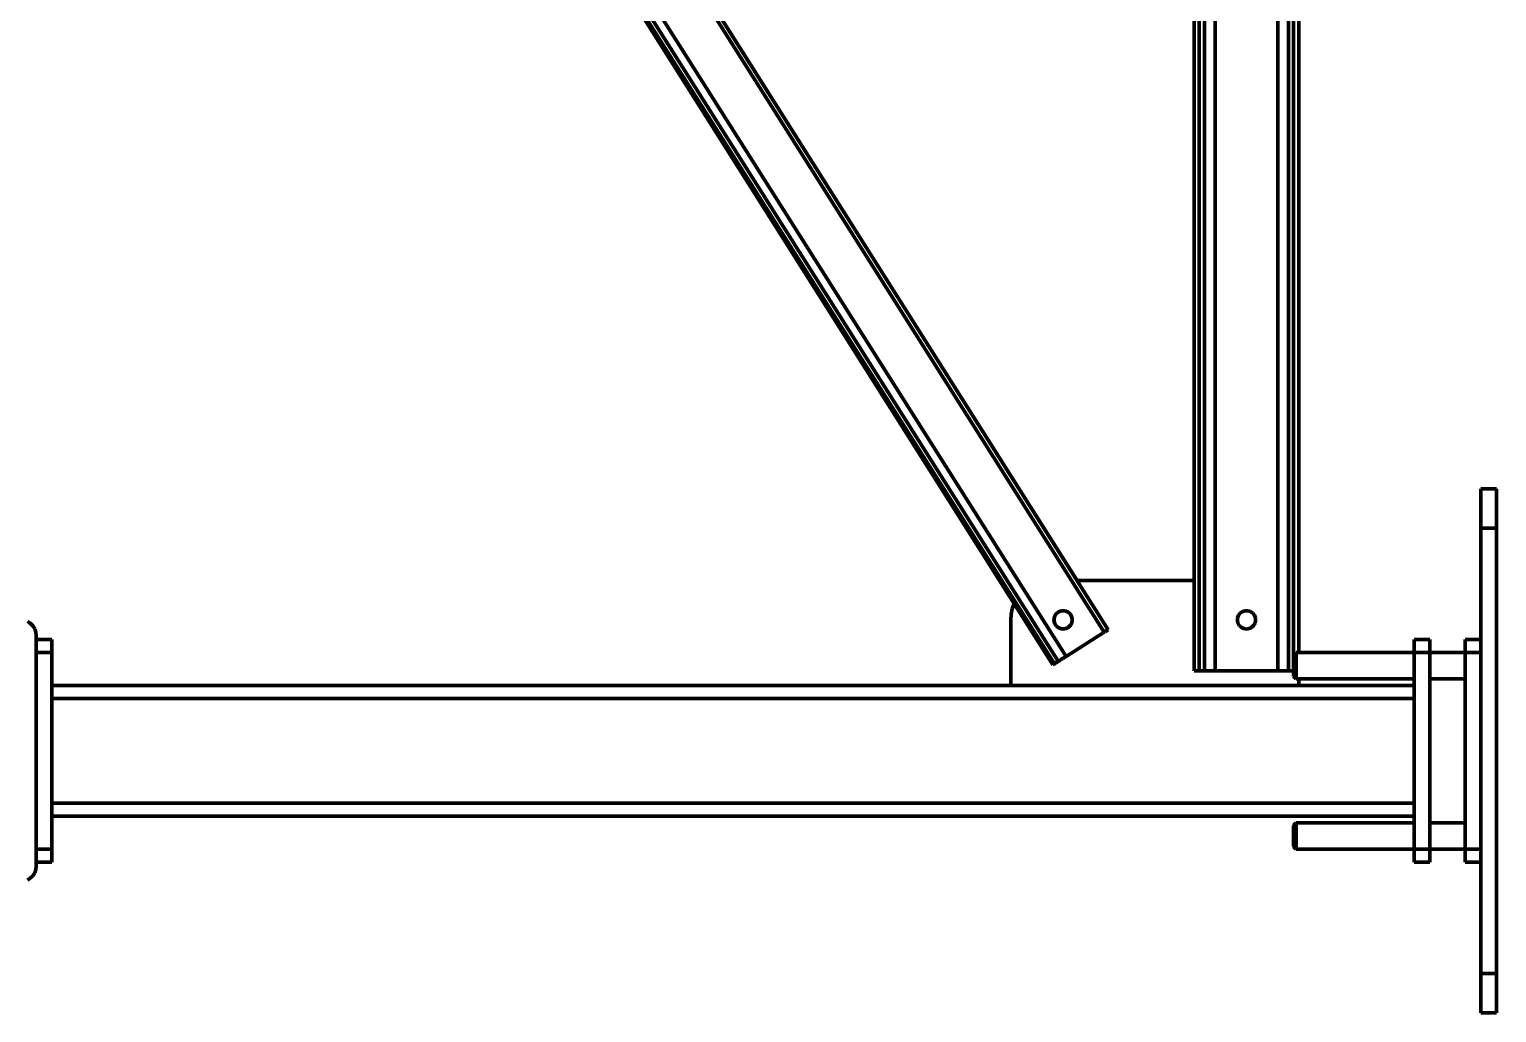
# Model space of a CAD drawing. Header units: millimetres. Extents: x 0 to 594, y 0 to 420.
# Drawn here: x 161.75 to 184.16, y 277.38 to 292.4 of the extents above; entities that cross this region are included whole.
import ezdxf

# ---------------------------------------------------------------- set-up
doc = ezdxf.new("R2010")
doc.units = ezdxf.units.MM

msp = doc.modelspace()

# ---------------------------------------------------------------- linework, layer by layer
at = {"color": 1, "lineweight": 70}
for p, q in [((179.536, 282.6), (179.536, 325.16)), ((179.616, 325.16), (179.616, 282.6)), ((179.696, 282.6), (179.696, 325.16)), ((179.856, 282.6), (179.856, 325.16)), ((180.816, 282.6), (180.816, 325.16)), ((180.976, 282.6), (180.976, 325.16)), ((181.056, 282.84), (181.056, 324.92)), ((181.136, 282.88), (181.136, 324.88)), ((178.164, 283.192), (163.096, 307.028)), ((178.223, 283.229), (163.155, 307.066)), ((177.378, 282.695), (162.309, 306.531)), ((162.335, 306.548), (177.404, 282.711)), ((177.463, 282.749), (162.394, 306.585)), ((177.581, 282.823), (162.512, 306.66)), ((163.61, 306.345), (177.749, 283.98)), ((183.916, 285.38), (184.156, 285.38)), ((184.156, 285.38), (183.916, 285.38)), ((183.916, 285.377), (183.916, 285.38)), ((183.916, 285.38), (184.156, 285.38)), ((184.156, 285.38), (183.916, 285.38)), ((183.916, 285.365), (183.916, 285.377)), ((183.916, 285.347), (183.916, 285.365)), ((183.916, 285.321), (183.916, 285.347)), ((183.916, 285.289), (183.916, 285.321)), ((183.916, 285.25), (183.916, 285.289)), ((183.916, 285.205), (183.916, 285.25)), ((184.156, 285.38), (184.156, 285.377)), ((184.156, 285.377), (184.156, 285.365)), ((184.156, 285.365), (184.156, 285.347)), ((184.156, 285.347), (184.156, 285.321)), ((184.156, 285.321), (184.156, 285.289)), ((184.156, 285.289), (184.156, 285.25)), ((184.156, 285.25), (184.156, 285.205)), ((183.916, 285.155), (183.916, 285.205)), ((183.916, 285.1), (183.916, 285.155)), ((183.916, 285.041), (183.916, 285.1)), ((183.916, 284.979), (183.916, 285.041)), ((184.156, 285.205), (184.156, 285.155)), ((184.156, 285.155), (184.156, 285.1)), ((184.156, 285.1), (184.156, 285.041)), ((184.156, 285.041), (184.156, 284.979)), ((183.916, 284.914), (183.916, 284.979)), ((183.916, 284.848), (183.916, 284.914)), ((183.916, 284.78), (183.916, 284.848)), ((183.916, 277.98), (183.916, 284.78)), ((184.156, 284.78), (183.916, 284.78)), ((184.156, 284.979), (184.156, 284.914)), ((184.156, 284.914), (184.156, 284.848)), ((184.156, 284.848), (184.156, 284.78)), ((184.156, 277.98), (184.156, 284.78)), ((179.536, 283.98), (177.749, 283.98)), ((177.749, 283.98), (179.536, 283.98)), ((176.742, 283.465), (176.736, 283.38)), ((176.76, 283.547), (176.742, 283.465)), ((176.789, 283.627), (176.76, 283.547)), ((177.409, 283.439), (177.398, 283.4)), ((177.412, 283.446), (177.399, 283.406)), ((177.431, 283.472), (177.409, 283.439)), ((177.437, 283.479), (177.412, 283.446)), ((177.461, 283.498), (177.431, 283.472)), ((177.471, 283.504), (177.437, 283.479)), ((177.497, 283.515), (177.461, 283.498)), ((177.51, 283.518), (177.471, 283.504)), ((177.536, 283.52), (177.497, 283.515)), ((177.552, 283.52), (177.51, 283.518)), ((177.576, 283.515), (177.536, 283.52)), ((177.592, 283.509), (177.552, 283.52)), ((177.612, 283.498), (177.576, 283.515)), ((177.627, 283.487), (177.592, 283.509)), ((177.642, 283.472), (177.612, 283.498)), ((177.655, 283.455), (177.627, 283.487)), ((177.664, 283.439), (177.642, 283.472)), ((177.672, 283.417), (177.655, 283.455)), ((177.675, 283.4), (177.664, 283.439)), ((180.215, 283.45), (180.2, 283.412)), ((180.241, 283.483), (180.215, 283.45)), ((180.276, 283.507), (180.241, 283.483)), ((180.316, 283.519), (180.276, 283.507)), ((180.357, 283.519), (180.316, 283.519)), ((180.397, 283.507), (180.357, 283.519)), ((180.432, 283.483), (180.397, 283.507)), ((180.458, 283.45), (180.432, 283.483)), ((180.473, 283.412), (180.458, 283.45)), ((161.721, 283.357), (161.766, 283.328)), ((161.766, 283.328), (161.804, 283.29)), ((161.804, 283.29), (161.833, 283.245)), ((161.833, 283.245), (161.85, 283.194)), ((176.736, 283.38), (176.736, 282.38)), ((176.736, 282.38), (176.736, 283.38)), ((177.399, 283.406), (177.397, 283.364)), ((177.397, 283.364), (177.408, 283.324)), ((177.398, 283.4), (177.398, 283.361)), ((177.398, 283.361), (177.409, 283.322)), ((177.408, 283.324), (177.431, 283.289)), ((177.409, 283.322), (177.431, 283.289)), ((177.431, 283.289), (177.461, 283.263)), ((177.431, 283.289), (177.462, 283.262)), ((177.461, 283.263), (177.497, 283.246)), ((177.462, 283.262), (177.501, 283.245)), ((177.497, 283.246), (177.536, 283.24)), ((177.501, 283.245), (177.542, 283.241)), ((177.536, 283.24), (177.576, 283.246)), ((177.542, 283.241), (177.583, 283.248)), ((177.576, 283.246), (177.612, 283.263)), ((177.583, 283.248), (177.62, 283.268)), ((177.612, 283.263), (177.642, 283.289)), ((177.62, 283.268), (177.649, 283.298)), ((177.642, 283.289), (177.664, 283.322)), ((177.649, 283.298), (177.669, 283.335)), ((177.664, 283.322), (177.675, 283.361)), ((177.669, 283.335), (177.676, 283.376)), ((177.676, 283.376), (177.672, 283.417)), ((177.675, 283.361), (177.675, 283.4)), ((178.177, 283.2), (178.184, 283.204)), ((178.184, 283.204), (178.19, 283.208)), ((178.19, 283.208), (178.196, 283.212)), ((178.196, 283.212), (178.201, 283.215)), ((178.201, 283.215), (178.206, 283.219)), ((178.206, 283.219), (178.211, 283.221)), ((178.211, 283.221), (178.214, 283.224)), ((178.214, 283.224), (178.218, 283.226)), ((178.218, 283.226), (178.22, 283.227)), ((178.22, 283.227), (178.222, 283.229)), ((178.222, 283.229), (178.223, 283.229)), ((178.223, 283.229), (178.223, 283.229)), ((180.2, 283.412), (180.197, 283.37)), ((180.197, 283.37), (180.206, 283.329)), ((180.206, 283.329), (180.227, 283.293)), ((180.227, 283.293), (180.258, 283.265)), ((180.258, 283.265), (180.295, 283.247)), ((180.295, 283.247), (180.336, 283.24)), ((180.336, 283.24), (180.378, 283.247)), ((180.378, 283.247), (180.415, 283.265)), ((180.415, 283.265), (180.446, 283.293)), ((180.446, 283.293), (180.467, 283.329)), ((180.467, 283.329), (180.476, 283.37)), ((180.476, 283.37), (180.473, 283.412)), ((161.85, 283.194), (161.856, 283.14)), ((161.856, 283.14), (161.856, 279.62)), ((161.856, 283.08), (162.096, 283.08)), ((162.096, 283.08), (161.856, 283.08)), ((162.096, 283.08), (162.096, 283.079)), ((162.096, 283.079), (162.096, 283.075)), ((162.096, 283.075), (162.096, 283.069)), ((162.096, 283.069), (162.096, 283.061)), ((162.096, 283.061), (162.096, 283.05)), ((162.096, 283.05), (162.096, 283.037)), ((162.096, 283.037), (162.096, 283.022)), ((162.096, 283.022), (162.096, 283.005)), ((162.096, 283.005), (162.096, 282.987)), ((162.096, 282.987), (162.096, 282.967)), ((177.581, 282.823), (178.164, 283.192)), ((178.164, 283.192), (178.171, 283.196)), ((178.171, 283.196), (178.177, 283.2)), ((183.136, 283.08), (182.896, 283.08)), ((182.896, 283.08), (183.136, 283.08)), ((182.896, 283.079), (182.896, 283.08)), ((182.896, 283.08), (183.136, 283.08)), ((183.136, 283.08), (182.896, 283.08)), ((182.896, 283.075), (182.896, 283.079)), ((182.896, 283.069), (182.896, 283.075)), ((182.896, 283.061), (182.896, 283.069)), ((182.896, 283.05), (182.896, 283.061)), ((182.896, 283.037), (182.896, 283.05)), ((182.896, 283.022), (182.896, 283.037)), ((182.896, 283.005), (182.896, 283.022)), ((182.896, 282.987), (182.896, 283.005)), ((182.896, 282.967), (182.896, 282.987)), ((183.136, 283.08), (183.136, 283.079)), ((183.136, 283.079), (183.136, 283.075)), ((183.136, 283.075), (183.136, 283.069)), ((183.136, 283.069), (183.136, 283.061)), ((183.136, 283.061), (183.136, 283.05)), ((183.136, 283.05), (183.136, 283.037)), ((183.136, 283.037), (183.136, 283.022)), ((183.136, 283.022), (183.136, 283.005)), ((183.136, 283.005), (183.136, 282.987)), ((183.136, 282.987), (183.136, 282.967)), ((183.676, 283.08), (183.916, 283.08)), ((183.676, 283.079), (183.676, 283.08)), ((183.676, 283.08), (183.916, 283.08)), ((183.916, 283.08), (183.676, 283.08)), ((183.676, 283.075), (183.676, 283.079)), ((183.676, 283.069), (183.676, 283.075)), ((183.676, 283.061), (183.676, 283.069)), ((183.676, 283.05), (183.676, 283.061)), ((183.676, 283.037), (183.676, 283.05)), ((183.676, 283.022), (183.676, 283.037)), ((183.676, 283.005), (183.676, 283.022)), ((183.676, 282.987), (183.676, 283.005)), ((183.676, 282.967), (183.676, 282.987)), ((162.096, 282.88), (161.856, 282.88)), ((162.096, 282.967), (162.096, 282.947)), ((162.096, 282.947), (162.096, 282.925)), ((162.096, 282.925), (162.096, 282.903)), ((162.096, 282.903), (162.096, 282.88)), ((162.096, 282.88), (162.096, 279.88)), ((177.469, 282.753), (177.474, 282.756)), ((177.474, 282.756), (177.481, 282.76)), ((177.481, 282.76), (177.488, 282.765)), ((177.488, 282.765), (177.497, 282.77)), ((177.497, 282.77), (177.507, 282.777)), ((177.507, 282.777), (177.518, 282.784)), ((177.518, 282.784), (177.53, 282.791)), ((177.53, 282.791), (177.542, 282.799)), ((177.542, 282.799), (177.555, 282.807)), ((177.555, 282.807), (177.568, 282.815)), ((177.568, 282.815), (177.581, 282.823)), ((181.056, 282.84), (181.096, 282.88)), ((181.056, 282.836), (181.056, 282.84)), ((181.056, 282.825), (181.056, 282.836)), ((181.056, 282.806), (181.056, 282.825)), ((181.056, 282.78), (181.056, 282.806)), ((181.056, 282.75), (181.056, 282.78)), ((181.096, 282.88), (181.096, 282.879)), ((182.896, 282.88), (181.096, 282.88)), ((181.096, 282.879), (181.096, 282.875)), ((181.096, 282.875), (181.096, 282.869)), ((181.096, 282.869), (181.096, 282.861)), ((181.096, 282.861), (181.096, 282.85)), ((181.096, 282.85), (181.096, 282.837)), ((181.096, 282.837), (181.096, 282.822)), ((181.096, 282.822), (181.096, 282.805)), ((181.096, 282.805), (181.096, 282.787)), ((181.096, 282.787), (181.096, 282.767)), ((181.096, 282.767), (181.096, 282.747)), ((182.896, 282.947), (182.896, 282.967)), ((182.896, 282.925), (182.896, 282.947)), ((182.896, 282.903), (182.896, 282.925)), ((182.896, 282.88), (182.896, 282.903)), ((182.896, 279.88), (182.896, 282.88)), ((183.136, 282.88), (182.896, 282.88)), ((183.136, 282.967), (183.136, 282.947)), ((183.136, 282.947), (183.136, 282.925)), ((183.136, 282.925), (183.136, 282.903)), ((183.136, 282.903), (183.136, 282.88)), ((183.136, 279.88), (183.136, 282.88)), ((183.676, 282.88), (183.136, 282.88)), ((183.676, 282.947), (183.676, 282.967)), ((183.676, 282.925), (183.676, 282.947)), ((183.676, 282.903), (183.676, 282.925)), ((183.676, 282.88), (183.676, 282.903)), ((183.676, 279.88), (183.676, 282.88)), ((183.916, 282.88), (183.676, 282.88)), ((177.378, 282.695), (177.404, 282.711)), ((177.404, 282.711), (177.41, 282.715)), ((177.41, 282.715), (177.417, 282.719)), ((177.417, 282.719), (177.423, 282.723)), ((177.423, 282.723), (177.429, 282.727)), ((177.429, 282.727), (177.435, 282.731)), ((177.435, 282.731), (177.44, 282.734)), ((177.44, 282.734), (177.445, 282.738)), ((177.445, 282.738), (177.45, 282.74)), ((177.45, 282.74), (177.454, 282.743)), ((177.454, 282.743), (177.457, 282.745)), ((177.457, 282.745), (177.459, 282.746)), ((177.459, 282.746), (177.461, 282.748)), ((177.461, 282.748), (177.462, 282.748)), ((177.462, 282.748), (177.463, 282.749)), ((177.463, 282.749), (177.466, 282.75)), ((177.463, 282.749), (177.463, 282.749)), ((177.466, 282.75), (177.469, 282.753)), ((179.536, 282.6), (179.616, 282.6)), ((179.616, 282.6), (179.625, 282.6)), ((179.625, 282.6), (179.634, 282.6)), ((179.634, 282.6), (179.643, 282.6)), ((179.643, 282.6), (179.651, 282.6)), ((179.651, 282.6), (179.659, 282.6)), ((179.659, 282.6), (179.666, 282.6)), ((179.666, 282.6), (179.673, 282.6)), ((179.673, 282.6), (179.679, 282.6)), ((179.679, 282.6), (179.684, 282.6)), ((179.684, 282.6), (179.688, 282.6)), ((179.688, 282.6), (179.692, 282.6)), ((179.692, 282.6), (179.694, 282.6)), ((179.694, 282.6), (179.696, 282.6)), ((179.696, 282.6), (179.696, 282.6)), ((179.696, 282.6), (179.697, 282.6)), ((179.697, 282.6), (179.7, 282.6)), ((179.7, 282.6), (179.705, 282.6)), ((179.705, 282.6), (179.712, 282.6)), ((179.712, 282.6), (179.721, 282.6)), ((179.721, 282.6), (179.731, 282.6)), ((179.731, 282.6), (179.743, 282.6)), ((179.743, 282.6), (179.757, 282.6)), ((179.757, 282.6), (179.771, 282.6)), ((179.771, 282.6), (179.787, 282.6)), ((179.787, 282.6), (179.804, 282.6)), ((179.804, 282.6), (179.821, 282.6)), ((179.821, 282.6), (179.838, 282.6)), ((179.838, 282.6), (179.856, 282.6)), ((179.856, 282.6), (180.816, 282.6)), ((180.816, 282.6), (180.834, 282.6)), ((180.834, 282.6), (180.852, 282.6)), ((180.852, 282.6), (180.869, 282.6)), ((180.869, 282.6), (180.886, 282.6)), ((180.886, 282.6), (180.902, 282.6)), ((180.902, 282.6), (180.916, 282.6)), ((180.916, 282.6), (180.93, 282.6)), ((180.93, 282.6), (180.942, 282.6)), ((180.942, 282.6), (180.952, 282.6)), ((180.952, 282.6), (180.961, 282.6)), ((180.961, 282.6), (180.967, 282.6)), ((180.967, 282.6), (180.972, 282.6)), ((180.972, 282.6), (180.975, 282.6)), ((180.975, 282.6), (180.976, 282.6)), ((180.976, 282.6), (180.977, 282.6)), ((180.977, 282.6), (180.978, 282.6)), ((180.978, 282.6), (180.981, 282.6)), ((180.981, 282.6), (180.984, 282.6)), ((180.984, 282.6), (180.989, 282.6)), ((180.989, 282.6), (180.994, 282.6)), ((180.994, 282.6), (181, 282.6)), ((181, 282.6), (181.007, 282.6)), ((181.007, 282.6), (181.014, 282.6)), ((181.014, 282.6), (181.022, 282.6)), ((181.022, 282.6), (181.03, 282.6)), ((181.03, 282.6), (181.039, 282.6)), ((181.039, 282.6), (181.047, 282.6)), ((181.047, 282.6), (181.056, 282.6)), ((181.056, 282.716), (181.056, 282.75)), ((181.056, 282.68), (181.056, 282.716)), ((181.056, 282.645), (181.056, 282.68)), ((181.056, 282.611), (181.056, 282.645)), ((181.056, 282.581), (181.056, 282.611)), ((181.056, 282.555), (181.056, 282.581)), ((181.056, 282.536), (181.056, 282.555)), ((181.056, 282.524), (181.056, 282.536)), ((181.096, 282.747), (181.096, 282.725)), ((181.096, 282.725), (181.096, 282.703)), ((181.096, 282.703), (181.096, 282.68)), ((181.096, 282.68), (181.096, 282.658)), ((181.096, 282.658), (181.096, 282.636)), ((181.096, 282.636), (181.096, 282.614)), ((181.096, 282.614), (181.096, 282.594)), ((181.096, 282.594), (181.096, 282.574)), ((181.096, 282.574), (181.096, 282.556)), ((181.096, 282.556), (181.096, 282.539)), ((181.096, 282.539), (181.096, 282.524)), ((182.896, 282.38), (162.096, 282.38)), ((162.096, 282.38), (176.736, 282.38)), ((176.736, 282.38), (181.136, 282.38)), ((181.056, 282.52), (181.056, 282.524)), ((181.056, 282.52), (181.096, 282.48)), ((181.096, 282.524), (181.096, 282.511)), ((181.096, 282.511), (181.096, 282.5)), ((181.096, 282.5), (181.096, 282.492)), ((181.096, 282.492), (181.096, 282.485)), ((181.096, 282.485), (181.096, 282.482)), ((181.096, 282.482), (181.096, 282.48)), ((182.896, 282.48), (181.096, 282.48)), ((181.136, 282.38), (181.136, 282.48)), ((181.136, 282.38), (182.896, 282.38)), ((183.676, 282.48), (183.136, 282.48)), ((162.096, 282.18), (182.896, 282.18)), ((182.896, 280.58), (162.096, 280.58)), ((182.896, 280.38), (162.096, 280.38)), ((181.056, 280.24), (181.096, 280.28)), ((181.056, 280.24), (181.096, 280.28)), ((181.056, 280.236), (181.056, 280.24)), ((181.056, 280.225), (181.056, 280.236)), ((181.056, 280.206), (181.056, 280.225)), ((181.056, 280.18), (181.056, 280.206)), ((181.056, 280.15), (181.056, 280.18)), ((181.056, 280.116), (181.056, 280.15)), ((181.056, 280.08), (181.056, 280.116)), ((181.056, 280.045), (181.056, 280.08)), ((181.096, 280.28), (181.096, 280.275)), ((182.896, 280.28), (181.096, 280.28)), ((182.896, 280.28), (181.096, 280.28)), ((181.096, 280.275), (181.096, 280.261)), ((181.096, 280.261), (181.096, 280.237)), ((181.096, 280.237), (181.096, 280.205)), ((181.096, 280.205), (181.096, 280.167)), ((181.096, 280.167), (181.096, 280.125)), ((181.096, 280.125), (181.096, 280.08)), ((181.096, 280.08), (181.096, 280.036)), ((183.676, 280.28), (183.136, 280.28)), ((183.676, 280.28), (183.136, 280.28)), ((161.856, 279.88), (162.096, 279.88)), ((162.096, 279.88), (162.096, 279.858)), ((162.096, 279.858), (162.096, 279.836)), ((181.056, 280.011), (181.056, 280.045)), ((181.056, 279.981), (181.056, 280.011)), ((181.056, 279.955), (181.056, 279.981)), ((181.056, 279.936), (181.056, 279.955)), ((181.056, 279.924), (181.056, 279.936)), ((181.056, 279.92), (181.056, 279.924)), ((181.056, 279.92), (181.096, 279.88)), ((181.096, 280.036), (181.096, 279.994)), ((181.096, 279.994), (181.096, 279.956)), ((181.096, 279.956), (181.096, 279.924)), ((181.096, 279.924), (181.096, 279.9)), ((181.096, 279.9), (181.096, 279.885)), ((181.096, 279.885), (181.096, 279.88)), ((181.096, 279.88), (182.896, 279.88)), ((182.896, 279.88), (181.096, 279.88)), ((182.896, 279.858), (182.896, 279.88)), ((182.896, 279.88), (183.136, 279.88)), ((182.896, 279.836), (182.896, 279.858)), ((183.136, 279.88), (183.136, 279.858)), ((183.136, 279.88), (183.676, 279.88)), ((183.676, 279.88), (183.136, 279.88)), ((183.136, 279.858), (183.136, 279.836)), ((183.676, 279.858), (183.676, 279.88)), ((183.676, 279.88), (183.916, 279.88)), ((183.676, 279.836), (183.676, 279.858)), ((161.856, 279.62), (161.85, 279.567)), ((162.096, 279.68), (161.856, 279.68)), ((161.856, 279.68), (162.096, 279.68)), ((161.856, 279.68), (162.096, 279.68)), ((162.096, 279.68), (161.856, 279.68)), ((162.096, 279.836), (162.096, 279.814)), ((162.096, 279.814), (162.096, 279.794)), ((162.096, 279.794), (162.096, 279.774)), ((162.096, 279.774), (162.096, 279.756)), ((162.096, 279.756), (162.096, 279.739)), ((162.096, 279.739), (162.096, 279.724)), ((162.096, 279.724), (162.096, 279.711)), ((162.096, 279.711), (162.096, 279.7)), ((162.096, 279.7), (162.096, 279.692)), ((162.096, 279.692), (162.096, 279.685)), ((162.096, 279.685), (162.096, 279.682)), ((162.096, 279.682), (162.096, 279.68)), ((182.896, 279.814), (182.896, 279.836)), ((182.896, 279.794), (182.896, 279.814)), ((182.896, 279.774), (182.896, 279.794)), ((182.896, 279.756), (182.896, 279.774)), ((182.896, 279.739), (182.896, 279.756)), ((182.896, 279.724), (182.896, 279.739)), ((182.896, 279.711), (182.896, 279.724)), ((182.896, 279.7), (182.896, 279.711)), ((182.896, 279.692), (182.896, 279.7)), ((182.896, 279.685), (182.896, 279.692)), ((182.896, 279.682), (182.896, 279.685)), ((182.896, 279.68), (182.896, 279.682)), ((183.136, 279.68), (182.896, 279.68)), ((183.136, 279.836), (183.136, 279.814)), ((183.136, 279.814), (183.136, 279.794)), ((183.136, 279.794), (183.136, 279.774)), ((183.136, 279.774), (183.136, 279.756)), ((183.136, 279.756), (183.136, 279.739)), ((183.136, 279.739), (183.136, 279.724)), ((183.136, 279.724), (183.136, 279.711)), ((183.136, 279.711), (183.136, 279.7)), ((183.136, 279.7), (183.136, 279.692)), ((183.136, 279.692), (183.136, 279.685)), ((183.136, 279.685), (183.136, 279.682)), ((183.136, 279.682), (183.136, 279.68)), ((183.676, 279.814), (183.676, 279.836)), ((183.676, 279.794), (183.676, 279.814)), ((183.676, 279.774), (183.676, 279.794)), ((183.676, 279.756), (183.676, 279.774)), ((183.676, 279.739), (183.676, 279.756)), ((183.676, 279.724), (183.676, 279.739)), ((183.676, 279.711), (183.676, 279.724)), ((183.676, 279.7), (183.676, 279.711)), ((183.676, 279.692), (183.676, 279.7)), ((183.676, 279.685), (183.676, 279.692)), ((183.676, 279.682), (183.676, 279.685)), ((183.676, 279.68), (183.676, 279.682)), ((183.676, 279.68), (183.916, 279.68)), ((183.916, 279.68), (183.676, 279.68)), ((183.676, 279.68), (183.916, 279.68)), ((183.916, 279.68), (183.676, 279.68)), ((161.766, 279.433), (161.721, 279.404)), ((161.804, 279.471), (161.766, 279.433)), ((161.833, 279.516), (161.804, 279.471)), ((161.85, 279.567), (161.833, 279.516)), ((183.916, 277.913), (183.916, 277.98)), ((183.916, 277.98), (184.156, 277.98)), ((183.916, 277.847), (183.916, 277.913)), ((183.916, 277.782), (183.916, 277.847)), ((184.156, 277.98), (184.156, 277.913)), ((184.156, 277.913), (184.156, 277.847)), ((184.156, 277.847), (184.156, 277.782)), ((183.916, 277.72), (183.916, 277.782)), ((183.916, 277.661), (183.916, 277.72)), ((183.916, 277.606), (183.916, 277.661)), ((183.916, 277.556), (183.916, 277.606)), ((184.156, 277.782), (184.156, 277.72)), ((184.156, 277.72), (184.156, 277.661)), ((184.156, 277.661), (184.156, 277.606)), ((184.156, 277.606), (184.156, 277.556)), ((183.916, 277.511), (183.916, 277.556)), ((183.916, 277.472), (183.916, 277.511)), ((183.916, 277.44), (183.916, 277.472)), ((183.916, 277.414), (183.916, 277.44)), ((183.916, 277.396), (183.916, 277.414)), ((183.916, 277.384), (183.916, 277.396)), ((183.916, 277.38), (183.916, 277.384)), ((183.916, 277.38), (184.156, 277.38)), ((184.156, 277.38), (183.916, 277.38)), ((183.916, 277.38), (184.156, 277.38)), ((184.156, 277.38), (183.916, 277.38)), ((184.156, 277.556), (184.156, 277.511)), ((184.156, 277.511), (184.156, 277.472)), ((184.156, 277.472), (184.156, 277.44)), ((184.156, 277.44), (184.156, 277.414)), ((184.156, 277.414), (184.156, 277.396)), ((184.156, 277.396), (184.156, 277.384)), ((184.156, 277.384), (184.156, 277.38))]:
    msp.add_line(p, q, dxfattribs=at)

doc.saveas('drawing.dxf')
